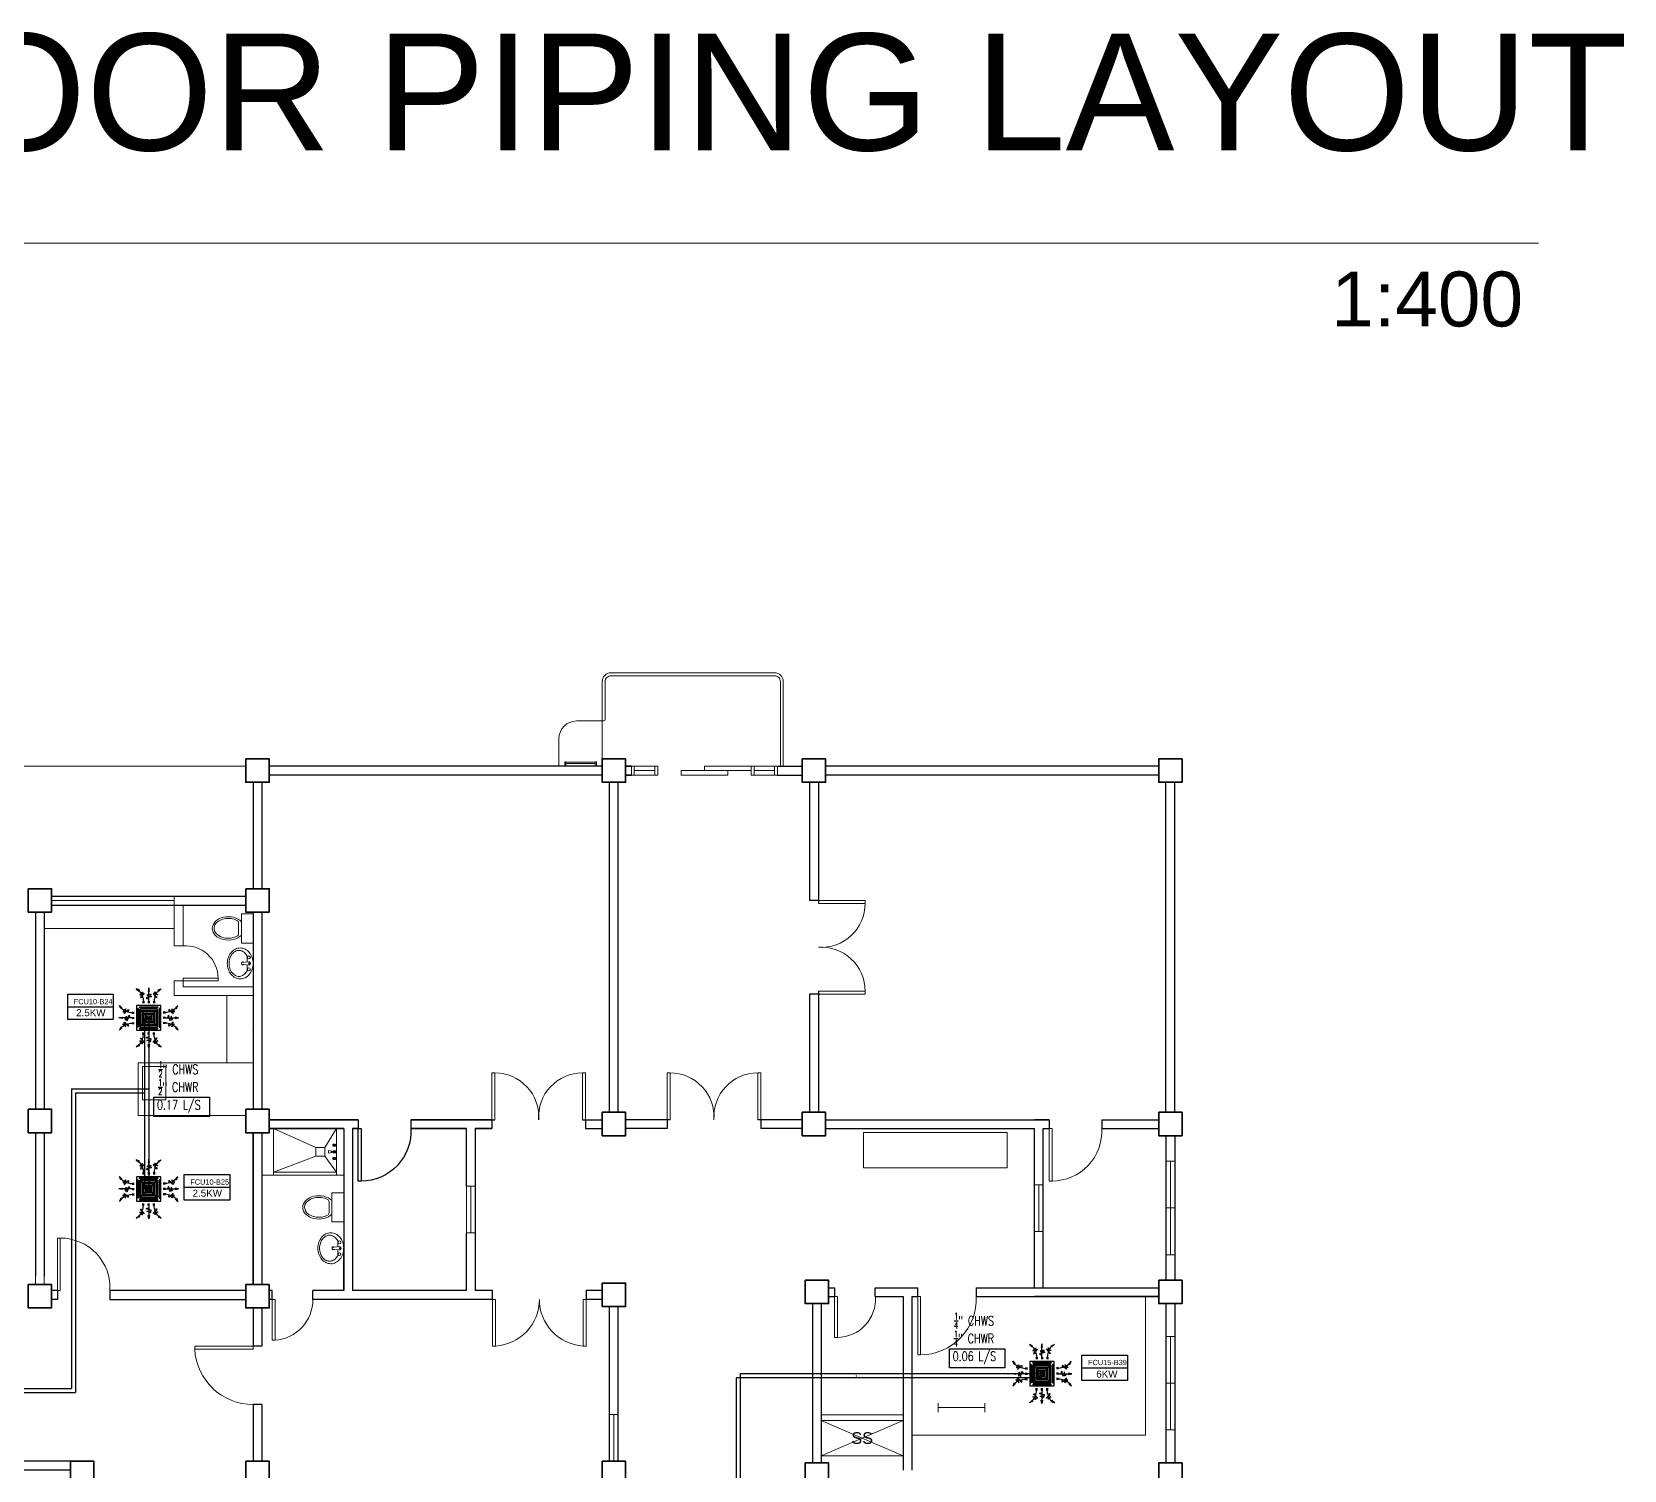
# Model space of a CAD drawing. Header units: millimetres. Extents: x 5 to 430, y 3 to 339.
# Drawn here: x 42.93 to 70.18, y 109.74 to 134.36 of the extents above; entities that cross this region are included whole.
import ezdxf

# ---------------------------------------------------------------- set-up
doc = ezdxf.new("R2010")
doc.units = ezdxf.units.MM
doc.header["$MEASUREMENT"] = 0
for name, color, linetype in [('AIR', 7, 'Continuous'), ('fcu line', 7, 'Continuous'), ('fcu return', 7, 'Continuous'), ('Legends', 7, 'Continuous'), ('pipe label', 7, 'Continuous')]:
    doc.layers.add(name, color=color, linetype=linetype)
doc.styles.add('Arch-Dim', font='simplex.shx', dxfattribs={"width": 0.75})
doc.styles.get("Standard").update_dxf_attribs({"font": 'arial.ttf'})
doc.styles.add('SWISSLT175', font='swissl.ttf', dxfattribs={"height": 0.175})

# ---------------------------------------------------------------- blocks, each defined once
blk = doc.blocks.new('dr 900')
at = {"color": 8, "ltscale": 0.03}
blk.add_lwpolyline([(0, 0), (0.05, 0), (0.05, 0.9), (0, 0.9)], close=True, dxfattribs=at)
blk.add_arc((0.05, 0.049), 0.851, 356.7268, 90, dxfattribs=at)
blk = doc.blocks.new('FCU-13000P (CASSETTE SPLIT)')
at = {"layer": 'AIR', "ltscale": 3}
for p, q in [((-0.193, 0.558), (-0.193, 0.487)), ((-0.162, 0.558), (-0.162, 0.487)), ((-0.016, 0.558), (-0.016, 0.487)), ((0, 0.523), (0, 1)), ((0.016, 0.558), (0.016, 0.487)), ((0.162, 0.558), (0.162, 0.487)), ((0.193, 0.558), (0.193, 0.487)), ((-0.523, 0), (-1, 0)), ((-0.558, 0.193), (-0.487, 0.193)), ((-0.558, 0.162), (-0.487, 0.162)), ((-0.558, 0.016), (-0.487, 0.016)), ((0.558, 0.193), (0.487, 0.193)), ((0.558, 0.162), (0.487, 0.162)), ((0.558, 0.016), (0.487, 0.016)), ((0.523, 0), (1, 0)), ((-0.558, -0.016), (-0.487, -0.016)), ((-0.558, -0.162), (-0.487, -0.162)), ((-0.558, -0.193), (-0.487, -0.193)), ((-0.193, -0.558), (-0.193, -0.487)), ((-0.162, -0.558), (-0.162, -0.487)), ((-0.016, -0.558), (-0.016, -0.487)), ((0, -0.523), (0, -1)), ((0.016, -0.558), (0.016, -0.487)), ((0.162, -0.558), (0.162, -0.487)), ((0.193, -0.558), (0.193, -0.487)), ((0.558, -0.016), (0.487, -0.016)), ((0.558, -0.162), (0.487, -0.162)), ((0.558, -0.193), (0.487, -0.193))]:
    blk.add_line(p, q, dxfattribs=at)
at = {"layer": 'AIR'}
for p, q in [((0.295, -0.295), (-0.295, 0.295)), ((0.295, 0.295), (-0.295, -0.295))]:
    blk.add_line(p, q, dxfattribs=at)
at = {"layer": 'AIR', "ltscale": 3}
for points in [[(-0.335, 0.895), (-0.311, 0.932), (-0.416, 0.973)], [(-0.022, 0.89), (0.022, 0.89), (0, 1)], [(0.335, 0.895), (0.311, 0.932), (0.416, 0.973)], [(-0.89, 0.022), (-0.89, -0.022), (-1, 0)], [(-0.895, 0.335), (-0.932, 0.311), (-0.973, 0.416)], [(0.89, 0.022), (0.89, -0.022), (1, 0)], [(0.895, 0.335), (0.932, 0.311), (0.973, 0.416)], [(-0.895, -0.335), (-0.932, -0.311), (-0.973, -0.416)], [(0.895, -0.335), (0.932, -0.311), (0.973, -0.416)], [(-0.335, -0.895), (-0.311, -0.932), (-0.416, -0.973)], [(-0.022, -0.89), (0.022, -0.89), (0, -1)], [(0.335, -0.895), (0.311, -0.932), (0.416, -0.973)]]:
    blk.add_lwpolyline(points, close=True, dxfattribs=at)
at = {"layer": 'AIR'}
for points in [[(-0.323, 0.914, -0.171809), (-0.178, 0.558), (-0.178, 0.522)], [(0.323, 0.914, 0.171809), (0.178, 0.558), (0.178, 0.522)], [(-0.914, 0.323, 0.171809), (-0.558, 0.178), (-0.522, 0.178)], [(0.914, 0.323, -0.171809), (0.558, 0.178), (0.522, 0.178)], [(-0.914, -0.323, -0.171809), (-0.558, -0.178), (-0.522, -0.178)], [(-0.323, -0.914, 0.171809), (-0.178, -0.558), (-0.178, -0.522)], [(0.323, -0.914, -0.171809), (0.178, -0.558), (0.178, -0.522)], [(0.914, -0.323, 0.171809), (0.558, -0.178), (0.522, -0.178)]]:
    blk.add_lwpolyline(points, format="xyb", dxfattribs=at)
for points in [[(-0.41, -0.41), (0.41, -0.41), (0.41, 0.41), (-0.41, 0.41)], [(-0.373, 0.31), (-0.348, 0.31), (-0.348, -0.31), (-0.373, -0.31)], [(-0.31, 0.372), (0.31, 0.372), (0.31, 0.348), (-0.31, 0.348)], [(-0.26, -0.26), (0.26, -0.26), (0.26, 0.26), (-0.26, 0.26)], [(-0.21, -0.21), (0.21, -0.21), (0.21, 0.21), (-0.21, 0.21)], [(-0.16, -0.16), (0.16, -0.16), (0.16, 0.16), (-0.16, 0.16)], [(-0.11, -0.11), (0.11, -0.11), (0.11, 0.11), (-0.11, 0.11)], [(-0.06, -0.06), (0.06, -0.06), (0.06, 0.06), (-0.06, 0.06)], [(0.372, 0.31), (0.348, 0.31), (0.348, -0.31), (0.372, -0.31)], [(-0.31, -0.373), (0.31, -0.373), (0.31, -0.348), (-0.31, -0.348)]]:
    blk.add_lwpolyline(points, close=True, dxfattribs=at)
blk.add_lwpolyline([(-0.26, -0.31), (0.26, -0.31, 0.414214), (0.31, -0.26), (0.31, 0.26, 0.414214), (0.26, 0.31), (-0.26, 0.31, 0.414214), (-0.31, 0.26), (-0.31, -0.26, 0.414214)], format="xyb", close=True, dxfattribs=at)
at = {"layer": 'AIR', "ltscale": 3}
for points in [[(-0.268, 0.84), (-0.231, 0.852), (-0.134, 0.882), (-0.422, 0.704), (0.005, 0.903), (-0.358, 0.645), (-0.239, 0.678), (-0.199, 0.69)], [(0.268, 0.84), (0.231, 0.852), (0.134, 0.882), (0.422, 0.704), (-0.005, 0.903), (0.358, 0.645), (0.239, 0.678), (0.199, 0.69)], [(-0.84, 0.268), (-0.852, 0.231), (-0.882, 0.134), (-0.704, 0.422), (-0.903, -0.005), (-0.645, 0.358), (-0.678, 0.239), (-0.69, 0.199)], [(0.84, 0.268), (0.852, 0.231), (0.882, 0.134), (0.704, 0.422), (0.903, -0.005), (0.645, 0.358), (0.678, 0.239), (0.69, 0.199)], [(-0.84, -0.268), (-0.852, -0.231), (-0.882, -0.134), (-0.704, -0.422), (-0.903, 0.005), (-0.645, -0.358), (-0.678, -0.239), (-0.69, -0.199)], [(0.84, -0.268), (0.852, -0.231), (0.882, -0.134), (0.704, -0.422), (0.903, 0.005), (0.645, -0.358), (0.678, -0.239), (0.69, -0.199)], [(-0.268, -0.84), (-0.231, -0.852), (-0.134, -0.882), (-0.422, -0.704), (0.005, -0.903), (-0.358, -0.645), (-0.239, -0.678), (-0.199, -0.69)], [(0.268, -0.84), (0.231, -0.852), (0.134, -0.882), (0.422, -0.704), (-0.005, -0.903), (0.358, -0.645), (0.239, -0.678), (0.199, -0.69)]]:
    blk.add_open_spline(points, degree=3, knots=[0.0032834, 0.0032834, 0.0032834, 0.0032834, 0.0712567, 0.1924075, 0.3347111, 0.5062145, 0.5813292, 0.5813292, 0.5813292, 0.5813292], dxfattribs=at)
for points in [[(0, 0.8), (0.077, 0.776), (-0.058, 0.755), (0.098, 0.718), (-0.087, 0.663), (0, 0.631)], [(-0.8, 0), (-0.776, -0.077), (-0.755, 0.058), (-0.718, -0.098), (-0.663, 0.087), (-0.631, 0)], [(0.8, 0), (0.776, -0.077), (0.755, 0.058), (0.718, -0.098), (0.663, 0.087), (0.631, 0)], [(0, -0.8), (0.077, -0.776), (-0.058, -0.755), (0.098, -0.718), (-0.087, -0.663), (0, -0.631)]]:
    blk.add_spline(points, degree=3, dxfattribs=at)
for points in [[(-0.416, 0.973), (-0.335, 0.895), (-0.311, 0.932)], [(0, 1), (-0.022, 0.89), (0.022, 0.89)], [(0.416, 0.973), (0.335, 0.895), (0.311, 0.932)], [(-1, 0), (-0.89, 0.022), (-0.89, -0.022)], [(-0.973, 0.416), (-0.895, 0.335), (-0.932, 0.311)], [(1, 0), (0.89, 0.022), (0.89, -0.022)], [(0.973, 0.416), (0.895, 0.335), (0.932, 0.311)], [(-0.973, -0.416), (-0.895, -0.335), (-0.932, -0.311)], [(0.973, -0.416), (0.895, -0.335), (0.932, -0.311)], [(-0.416, -0.973), (-0.335, -0.895), (-0.311, -0.932)], [(0, -1), (-0.022, -0.89), (0.022, -0.89)], [(0.416, -0.973), (0.335, -0.895), (0.311, -0.932)]]:
    blk.add_solid(points, dxfattribs=at)

msp = doc.modelspace()

# ---------------------------------------------------------------- linework, layer by layer
at = {"color": 0, "linetype": 'ByBlock', "lineweight": 9}
msp.add_line((68.719, 130.747), (24.502, 130.747), dxfattribs=at)
at = {"color": 8, "lineweight": 9}
for p, q in [((52.251, 122.567), (52.721, 122.567)), ((52.691, 122.395), (52.691, 121.919)), ((51.951, 121.792), (51.951, 122.267)), ((52.071, 121.87), (52.051, 121.87)), ((52.051, 121.87), (52.051, 121.79)), ((52.071, 121.79), (52.071, 121.87)), ((52.321, 121.86), (52.071, 121.86)), ((52.321, 121.84), (52.071, 121.84)), ((52.321, 121.86), (52.571, 121.86)), ((52.321, 121.84), (52.571, 121.84)), ((52.571, 121.79), (52.571, 121.87)), ((52.571, 121.87), (52.591, 121.87)), ((52.591, 121.87), (52.591, 121.79)), ((46.591, 121.792), (31.266, 121.792)), ((43.266, 119.567), (43.266, 119.567)), ((45.366, 119.492), (43.266, 119.495)), ((45.366, 119.417), (45.366, 119.567)), ((45.366, 119.417), (45.516, 119.417)), ((46.466, 118.927), (46.466, 119.108)), ((46.516, 119.267), (46.716, 119.267)), ((46.516, 118.767), (46.516, 119.267)), ((46.716, 119.295), (46.716, 118.017)), ((46.716, 119.267), (46.716, 118.767)), ((46.716, 118.767), (46.516, 118.767)), ((46.518, 118.432), (46.64, 118.445)), ((46.518, 118.403), (46.64, 118.39)), ((47.066, 115.592), (47.066, 114.792)), ((48.141, 115.592), (48.141, 114.792)), ((48.082, 115.319), (48.082, 115.293)), ((48.082, 115.319), (48.084, 115.319)), ((48.082, 115.293), (48.084, 115.293)), ((48.084, 115.319), (48.086, 115.323)), ((48.084, 115.319), (48.084, 115.293)), ((48.084, 115.293), (48.086, 115.289)), ((48.086, 115.323), (48.086, 115.289)), ((48.086, 115.323), (48.108, 115.323)), ((48.086, 115.289), (48.108, 115.289)), ((48.095, 115.319), (48.107, 115.319)), ((48.095, 115.312), (48.107, 115.312)), ((48.095, 115.3), (48.107, 115.3)), ((48.095, 115.293), (48.107, 115.293)), ((48.108, 115.323), (48.112, 115.321)), ((48.108, 115.319), (48.108, 115.312)), ((48.108, 115.293), (48.108, 115.3)), ((48.108, 115.289), (48.112, 115.292)), ((48.114, 115.32), (48.12, 115.32)), ((48.114, 115.292), (48.12, 115.292)), ((48.12, 115.32), (48.122, 115.319)), ((48.12, 115.32), (48.12, 115.292)), ((48.12, 115.292), (48.122, 115.293)), ((48.122, 115.319), (48.122, 115.293)), ((48.134, 115.317), (48.122, 115.317)), ((48.134, 115.295), (48.122, 115.295)), ((48.14, 115.323), (48.134, 115.32)), ((48.134, 115.32), (48.134, 115.292)), ((48.14, 115.289), (48.134, 115.292)), ((48.14, 115.323), (48.14, 115.289)), ((48.14, 115.323), (48.141, 115.323)), ((48.14, 115.289), (48.141, 115.289)), ((48.141, 115.323), (48.141, 115.289)), ((62.341, 114.83), (62.341, 115.469)), ((62.491, 114.83), (62.491, 115.469)), ((48.009, 115.173), (48.009, 115.212)), ((48.056, 115.205), (48.014, 115.213)), ((48.056, 115.18), (48.014, 115.172)), ((48.063, 115.205), (48.056, 115.205)), ((48.056, 115.205), (48.056, 115.18)), ((48.056, 115.205), (48.056, 115.18)), ((48.056, 115.18), (48.063, 115.18)), ((48.063, 115.18), (48.063, 115.205)), ((48.063, 115.2), (48.126, 115.2)), ((48.126, 115.185), (48.063, 115.185)), ((48.082, 115.205), (48.082, 115.2)), ((48.082, 115.205), (48.084, 115.205)), ((48.082, 115.185), (48.082, 115.179)), ((48.082, 115.179), (48.084, 115.179)), ((48.082, 115.092), (48.084, 115.092)), ((48.082, 115.092), (48.082, 115.066)), ((48.082, 115.066), (48.084, 115.066)), ((48.084, 115.205), (48.086, 115.209)), ((48.084, 115.205), (48.084, 115.2)), ((48.084, 115.185), (48.084, 115.179)), ((48.084, 115.179), (48.086, 115.176)), ((48.084, 115.092), (48.086, 115.095)), ((48.084, 115.092), (48.084, 115.066)), ((48.084, 115.066), (48.086, 115.062)), ((48.086, 115.209), (48.086, 115.2)), ((48.086, 115.209), (48.108, 115.209)), ((48.086, 115.185), (48.086, 115.176)), ((48.086, 115.176), (48.108, 115.176)), ((48.086, 115.095), (48.108, 115.095)), ((48.086, 115.095), (48.086, 115.062)), ((48.086, 115.062), (48.108, 115.062)), ((48.095, 115.205), (48.107, 115.205)), ((48.095, 115.179), (48.107, 115.179)), ((48.095, 115.092), (48.107, 115.092)), ((48.095, 115.085), (48.107, 115.085)), ((48.095, 115.073), (48.107, 115.073)), ((48.095, 115.066), (48.107, 115.066)), ((48.108, 115.209), (48.112, 115.207)), ((48.108, 115.206), (48.108, 115.2)), ((48.108, 115.179), (48.108, 115.185)), ((48.108, 115.176), (48.112, 115.178)), ((48.108, 115.095), (48.112, 115.093)), ((48.108, 115.092), (48.108, 115.085)), ((48.108, 115.066), (48.108, 115.073)), ((48.108, 115.062), (48.112, 115.064)), ((48.114, 115.206), (48.12, 115.206)), ((48.114, 115.178), (48.12, 115.178)), ((48.114, 115.093), (48.12, 115.093)), ((48.114, 115.065), (48.12, 115.065)), ((48.12, 115.206), (48.12, 115.2)), ((48.12, 115.206), (48.122, 115.206)), ((48.12, 115.185), (48.12, 115.178)), ((48.12, 115.178), (48.122, 115.179)), ((48.12, 115.093), (48.12, 115.065)), ((48.12, 115.093), (48.122, 115.092)), ((48.12, 115.065), (48.122, 115.066)), ((48.122, 115.206), (48.122, 115.2)), ((48.126, 115.204), (48.122, 115.204)), ((48.122, 115.185), (48.122, 115.179)), ((48.126, 115.181), (48.122, 115.181)), ((48.122, 115.092), (48.122, 115.066)), ((48.134, 115.09), (48.122, 115.09)), ((48.134, 115.067), (48.122, 115.067)), ((48.126, 115.175), (48.126, 115.21)), ((48.126, 115.21), (48.135, 115.21)), ((48.126, 115.2), (48.126, 115.185)), ((48.135, 115.175), (48.126, 115.175)), ((48.14, 115.096), (48.134, 115.092)), ((48.134, 115.092), (48.134, 115.065)), ((48.14, 115.062), (48.134, 115.065)), ((48.135, 115.21), (48.141, 115.221)), ((48.135, 115.175), (48.135, 115.21)), ((48.135, 115.21), (48.135, 115.175)), ((48.141, 115.163), (48.135, 115.175)), ((48.14, 115.096), (48.141, 115.096)), ((48.14, 115.096), (48.14, 115.062)), ((48.14, 115.062), (48.141, 115.062)), ((48.141, 115.221), (48.141, 115.163)), ((48.141, 115.096), (48.141, 115.062)), ((62.341, 114.232), (62.341, 115.032)), ((62.341, 115.032), (62.491, 115.032)), ((62.416, 115.032), (62.416, 113.432)), ((62.491, 115.032), (62.491, 113.432)), ((47.066, 114.792), (46.866, 114.792)), ((62.341, 113.63), (62.341, 114.83)), ((62.491, 113.693), (62.491, 114.893)), ((62.491, 113.63), (62.491, 114.83)), ((48.266, 114.492), (48.066, 114.492)), ((48.066, 114.492), (48.066, 113.992)), ((48.266, 113.992), (48.266, 114.492)), ((50.366, 113.792), (50.366, 114.605)), ((50.516, 114.605), (50.366, 114.605)), ((50.441, 114.605), (50.441, 113.805)), ((50.516, 114.205), (50.516, 114.705)), ((60.091, 113.817), (60.091, 114.693)), ((60.241, 114.63), (60.091, 114.63)), ((60.166, 114.63), (60.166, 113.83)), ((60.241, 114.23), (60.241, 114.73)), ((48.016, 114.333), (48.016, 114.152)), ((50.516, 114.205), (50.516, 113.705)), ((60.241, 114.23), (60.241, 113.73)), ((62.341, 114.232), (62.491, 114.232)), ((48.066, 113.992), (48.266, 113.992)), ((50.516, 113.805), (50.366, 113.805)), ((60.241, 113.83), (60.091, 113.83)), ((48.068, 113.557), (48.19, 113.57)), ((48.068, 113.528), (48.19, 113.515)), ((62.491, 113.432), (62.341, 113.432)), ((42.991, 112.92), (42.991, 113.067)), ((43.141, 112.92), (43.141, 113.067)), ((61.991, 110.342), (61.991, 112.717)), ((62.341, 111.955), (62.341, 112.594)), ((62.491, 111.955), (62.491, 112.594)), ((62.341, 111.232), (62.341, 112.032)), ((62.341, 112.032), (62.491, 112.032)), ((62.416, 112.032), (62.416, 110.432)), ((62.491, 112.032), (62.491, 110.432)), ((62.341, 111.955), (62.341, 110.755)), ((62.491, 111.955), (62.491, 110.755)), ((62.491, 110.693), (62.491, 111.893)), ((62.341, 111.232), (62.491, 111.232)), ((52.966, 110.696), (52.816, 110.696)), ((52.891, 110.696), (52.891, 109.896)), ((56.441, 110.692), (57.841, 110.692)), ((58.443, 110.739), (58.443, 110.889)), ((59.243, 110.814), (58.443, 110.814)), ((59.243, 110.739), (59.243, 110.889)), ((56.441, 110.592), (57.841, 109.992)), ((57.841, 110.592), (56.441, 109.992)), ((62.491, 110.432), (62.341, 110.432)), ((61.991, 110.342), (57.991, 110.342)), ((52.966, 109.896), (52.816, 109.896)), ((56.441, 109.992), (57.841, 109.992))]:
    msp.add_line(p, q, dxfattribs=at)
at = {"color": 8, "lineweight": 25}
for p, q in [((52.691, 121.792), (46.991, 121.792)), ((52.691, 121.642), (46.991, 121.642)), ((53.091, 121.792), (53.191, 121.792)), ((53.091, 121.792), (53.191, 121.792)), ((53.191, 121.792), (53.091, 121.792)), ((53.091, 121.642), (53.191, 121.642)), ((53.191, 121.642), (53.091, 121.642)), ((55.691, 121.792), (56.116, 121.792)), ((55.691, 121.642), (56.116, 121.642)), ((62.216, 121.792), (56.516, 121.792)), ((62.216, 121.642), (56.516, 121.642)), ((46.716, 121.519), (46.716, 119.695)), ((46.866, 121.519), (46.866, 119.695)), ((52.816, 115.869), (52.816, 121.519)), ((52.966, 115.869), (52.966, 121.519)), ((56.241, 121.519), (56.241, 119.494)), ((56.391, 121.519), (56.391, 119.444)), ((62.341, 115.869), (62.341, 121.519)), ((62.491, 115.869), (62.491, 121.519)), ((43.266, 119.567), (46.591, 119.567)), ((43.266, 119.417), (46.591, 119.417)), ((56.391, 119.494), (56.241, 119.494)), ((42.991, 119.295), (42.991, 115.92)), ((43.141, 119.295), (43.141, 115.92)), ((46.716, 119.295), (46.716, 115.92)), ((46.866, 119.295), (46.866, 115.92)), ((46.866, 119.295), (46.866, 115.92)), ((46.716, 117.867), (46.716, 115.92)), ((56.241, 117.894), (56.241, 115.869)), ((56.391, 117.894), (56.241, 117.894)), ((56.391, 117.944), (56.391, 115.869)), ((46.991, 115.742), (48.516, 115.742)), ((48.516, 115.742), (46.991, 115.742)), ((46.991, 115.592), (48.266, 115.592)), ((48.266, 115.592), (46.991, 115.592)), ((48.266, 115.592), (48.266, 112.817)), ((48.416, 115.592), (48.516, 115.592)), ((48.416, 115.592), (48.416, 112.817)), ((48.516, 115.592), (48.416, 115.592)), ((48.516, 115.742), (48.516, 115.592)), ((49.416, 115.742), (50.854, 115.742)), ((50.816, 115.742), (49.416, 115.742)), ((49.416, 115.742), (49.416, 115.592)), ((49.416, 115.592), (50.366, 115.592)), ((50.366, 115.592), (49.416, 115.592)), ((50.366, 114.605), (50.366, 115.592)), ((50.516, 115.592), (50.804, 115.592)), ((50.804, 115.592), (50.516, 115.592)), ((50.516, 115.592), (50.516, 112.817)), ((50.804, 115.742), (50.804, 115.592)), ((52.354, 115.742), (52.691, 115.742)), ((52.404, 115.742), (52.404, 115.592)), ((52.404, 115.592), (52.691, 115.592)), ((53.854, 115.742), (53.091, 115.742)), ((53.804, 115.592), (53.091, 115.592)), ((53.804, 115.742), (53.804, 115.592)), ((56.116, 115.742), (55.354, 115.742)), ((55.404, 115.742), (55.404, 115.592)), ((56.116, 115.592), (55.404, 115.592)), ((56.516, 115.742), (60.341, 115.742)), ((56.516, 115.592), (60.091, 115.592)), ((56.691, 115.742), (60.341, 115.742)), ((56.691, 115.592), (60.091, 115.592)), ((60.341, 115.742), (60.091, 115.742)), ((60.091, 112.867), (60.091, 115.592)), ((60.091, 114.618), (60.091, 115.592)), ((60.241, 115.592), (60.341, 115.592)), ((60.241, 115.592), (60.341, 115.592)), ((60.241, 112.867), (60.241, 115.592)), ((60.241, 114.618), (60.241, 115.592)), ((60.341, 115.742), (60.341, 115.592)), ((61.241, 115.742), (62.216, 115.742)), ((61.241, 115.742), (62.216, 115.742)), ((61.241, 115.742), (61.241, 115.592)), ((61.241, 115.592), (62.216, 115.592)), ((61.241, 115.592), (62.216, 115.592)), ((42.991, 115.52), (42.991, 113.067)), ((43.141, 115.52), (43.141, 113.067)), ((46.716, 115.52), (46.716, 112.92)), ((46.716, 112.92), (46.716, 115.52)), ((46.866, 115.52), (46.866, 112.92)), ((46.866, 115.52), (46.866, 112.92)), ((62.341, 115.469), (62.341, 112.994)), ((62.491, 115.469), (62.491, 112.994)), ((50.366, 112.817), (50.366, 113.792)), ((48.266, 112.817), (48.266, 113.542)), ((62.341, 113.63), (62.341, 112.994)), ((62.491, 113.63), (62.491, 112.994)), ((56.566, 112.867), (56.666, 112.867)), ((56.566, 112.867), (56.666, 112.867)), ((57.366, 112.867), (58.091, 112.867)), ((57.366, 112.717), (57.366, 112.867)), ((57.441, 112.867), (58.091, 112.867)), ((58.091, 112.717), (58.091, 112.867)), ((58.091, 112.717), (58.091, 112.867)), ((59.091, 112.867), (60.091, 112.867)), ((59.091, 112.867), (60.091, 112.867)), ((59.091, 112.867), (59.091, 112.717)), ((60.091, 112.867), (62.216, 112.867)), ((60.241, 112.867), (62.216, 112.867)), ((43.366, 112.817), (43.266, 112.817)), ((43.266, 112.817), (43.266, 112.817)), ((43.366, 112.667), (43.266, 112.667)), ((43.266, 112.667), (43.266, 112.667)), ((43.366, 112.817), (43.366, 112.667)), ((46.591, 112.817), (44.266, 112.817)), ((44.266, 112.817), (44.266, 112.667)), ((44.266, 112.667), (46.591, 112.667)), ((47.041, 112.817), (46.991, 112.817)), ((47.041, 112.667), (46.991, 112.667)), ((47.041, 112.667), (47.041, 112.817)), ((48.266, 112.817), (47.741, 112.817)), ((50.816, 112.667), (47.741, 112.667)), ((48.266, 112.817), (48.166, 112.817)), ((50.366, 112.817), (48.416, 112.817)), ((50.816, 112.817), (50.516, 112.817)), ((50.816, 112.667), (50.816, 112.817)), ((52.691, 112.817), (52.416, 112.817)), ((52.416, 112.817), (52.416, 112.667)), ((52.691, 112.667), (52.416, 112.667)), ((56.566, 112.717), (56.666, 112.717)), ((56.566, 112.717), (56.666, 112.717)), ((57.366, 112.717), (57.841, 112.717)), ((57.441, 112.717), (57.841, 112.717)), ((57.991, 112.717), (58.091, 112.717)), ((57.991, 112.717), (58.091, 112.717)), ((59.091, 112.717), (62.216, 112.717)), ((59.091, 112.717), (62.216, 112.717)), ((62.216, 112.717), (60.091, 112.717)), ((62.341, 112.594), (62.341, 109.869)), ((62.491, 112.594), (62.491, 109.869)), ((46.716, 112.52), (46.716, 111.867)), ((46.866, 112.52), (46.866, 111.867)), ((52.816, 109.896), (52.816, 112.545)), ((52.966, 109.896), (52.966, 112.545)), ((46.866, 111.867), (46.716, 111.867)), ((46.716, 110.867), (46.716, 109.896)), ((46.866, 110.867), (46.716, 110.867)), ((46.866, 110.867), (46.866, 109.896)), ((62.341, 110.755), (62.341, 109.869)), ((62.491, 110.755), (62.491, 109.869)), ((43.591, 109.896), (41.96, 109.896)), ((43.591, 109.746), (41.91, 109.746))]:
    msp.add_line(p, q, dxfattribs=at)
at = {"color": 8, "lineweight": 13}
for p, q in [((53.191, 121.792), (53.191, 121.642)), ((53.591, 121.792), (53.241, 121.792)), ((53.241, 121.717), (53.591, 121.717)), ((53.591, 121.642), (53.241, 121.642)), ((55.291, 121.792), (55.641, 121.792)), ((55.641, 121.717), (55.291, 121.717)), ((55.291, 121.642), (55.641, 121.642)), ((47.041, 112.667), (47.041, 111.967)), ((47.041, 112.667), (47.091, 112.667)), ((47.091, 111.967), (47.091, 112.667)), ((50.816, 112.667), (50.816, 111.867)), ((50.866, 112.667), (50.816, 112.667)), ((50.866, 111.867), (50.866, 112.667)), ((52.366, 111.867), (52.366, 112.667)), ((52.366, 112.667), (52.416, 112.667)), ((52.416, 112.667), (52.416, 111.867)), ((46.716, 111.867), (45.716, 111.867)), ((45.716, 111.867), (45.716, 111.817)), ((45.716, 111.817), (46.716, 111.817)), ((46.716, 111.817), (46.716, 111.867)), ((47.041, 111.967), (47.091, 111.967)), ((50.816, 111.867), (50.866, 111.867)), ((52.416, 111.867), (52.366, 111.867))]:
    msp.add_line(p, q, dxfattribs=at)
at = {"color": 8, "lineweight": 9, "ltscale": 0.4}
for p, q in [((45.366, 118.717), (45.366, 119.417)), ((45.516, 118.717), (45.516, 119.417)), ((45.366, 119.017), (43.141, 119.017)), ((45.516, 118.717), (45.366, 118.717)), ((45.516, 118.117), (45.366, 118.117)), ((45.366, 118.117), (45.366, 117.867)), ((45.516, 118.117), (45.516, 118.017)), ((46.716, 118.017), (45.516, 118.017)), ((46.716, 118.017), (45.516, 118.017)), ((46.716, 117.867), (45.366, 117.867))]:
    msp.add_line(p, q, dxfattribs=at)
at = {"color": 8, "lineweight": 13, "ltscale": 0.4}
msp.add_line((45.516, 118.167), (45.516, 118.117), dxfattribs=at)
at = {"color": 8, "lineweight": 9, "ltscale": 0.3}
for p, q in [((47.791, 115.267), (47.066, 115.592)), ((47.941, 115.267), (48.141, 115.592)), ((47.791, 115.117), (47.066, 114.842)), ((47.941, 115.117), (48.141, 114.842)), ((56.441, 110.592), (57.841, 110.592))]:
    msp.add_line(p, q, dxfattribs=at)
at = {"color": 8, "lineweight": 25, "ltscale": 0.3}
for p, q in [((56.666, 112.867), (56.666, 112.717)), ((47.741, 112.667), (47.741, 112.817)), ((56.291, 112.594), (56.291, 109.869)), ((56.441, 112.594), (56.441, 109.869)), ((57.841, 112.717), (57.841, 109.742)), ((57.991, 112.717), (57.991, 109.742))]:
    msp.add_line(p, q, dxfattribs=at)
at = {"color": 8, "lineweight": 9, "transparency": 33554687}
for points in [[(55.791, 121.792), (55.791, 123.242, 0.414214), (55.641, 123.392), (52.841, 123.392, 0.414214), (52.691, 123.242), (52.691, 121.917), (52.691, 122.567)], [(55.741, 121.792), (55.741, 123.242, 0.414214), (55.641, 123.342), (52.841, 123.342, 0.414214), (52.741, 123.242), (52.741, 122.587)]]:
    msp.add_lwpolyline(points, format="xyb", dxfattribs=at)
at = {"color": 8, "lineweight": 35}
for points in [[(46.591, 121.919), (46.991, 121.919), (46.991, 121.519), (46.591, 121.519)], [(52.691, 121.919), (53.091, 121.919), (53.091, 121.519), (52.691, 121.519)], [(56.116, 121.919), (56.516, 121.919), (56.516, 121.519), (56.116, 121.519)], [(62.216, 121.919), (62.616, 121.919), (62.616, 121.519), (62.216, 121.519)], [(42.866, 119.695), (43.266, 119.695), (43.266, 119.295), (42.866, 119.295)], [(46.591, 119.695), (46.991, 119.695), (46.991, 119.295), (46.591, 119.295)], [(42.866, 115.92), (43.266, 115.92), (43.266, 115.52), (42.866, 115.52)], [(46.591, 115.92), (46.991, 115.92), (46.991, 115.52), (46.591, 115.52)], [(52.691, 115.869), (53.091, 115.869), (53.091, 115.469), (52.691, 115.469)], [(56.116, 115.869), (56.516, 115.869), (56.516, 115.469), (56.116, 115.469)], [(62.216, 115.869), (62.616, 115.869), (62.616, 115.469), (62.216, 115.469)], [(42.866, 112.92), (43.266, 112.92), (43.266, 112.52), (42.866, 112.52)], [(46.591, 112.92), (46.991, 112.92), (46.991, 112.52), (46.591, 112.52)], [(52.691, 112.945), (53.091, 112.945), (53.091, 112.545), (52.691, 112.545)], [(56.166, 112.994), (56.566, 112.994), (56.566, 112.594), (56.166, 112.594)], [(62.216, 112.994), (62.616, 112.994), (62.616, 112.594), (62.216, 112.594)], [(43.591, 109.896), (43.991, 109.896), (43.991, 109.496), (43.591, 109.496)], [(46.591, 109.896), (46.991, 109.896), (46.991, 109.496), (46.591, 109.496)], [(52.691, 109.896), (53.091, 109.896), (53.091, 109.496), (52.691, 109.496)], [(56.166, 109.869), (56.566, 109.869), (56.566, 109.469), (56.166, 109.469)], [(62.216, 109.869), (62.616, 109.869), (62.616, 109.469), (62.216, 109.469)]]:
    msp.add_lwpolyline(points, close=True, dxfattribs=at)
at = {"color": 8, "lineweight": 13}
for points in [[(53.241, 121.792), (53.241, 121.642), (53.191, 121.642), (53.191, 121.792)], [(53.641, 121.792), (53.641, 121.642), (53.591, 121.642), (53.591, 121.792)], [(54.841, 121.717), (54.041, 121.717), (54.041, 121.642), (54.841, 121.642)], [(55.241, 121.792), (54.441, 121.792), (54.441, 121.717), (55.241, 121.717)], [(55.241, 121.792), (55.241, 121.642), (55.291, 121.642), (55.291, 121.792)], [(55.641, 121.792), (55.641, 121.642), (55.691, 121.642), (55.691, 121.792)], [(58.091, 112.717), (58.141, 112.717), (58.141, 111.717), (58.091, 111.717)]]:
    msp.add_lwpolyline(points, close=True, dxfattribs=at)
at = {"color": 8, "lineweight": 9}
for points in [[(43.266, 119.567), (45.366, 119.567), (45.366, 119.417), (43.266, 119.417)], [(57.162, 114.921), (59.62, 114.921), (59.62, 115.521), (57.162, 115.521)], [(62.341, 115.032), (62.491, 115.032), (62.491, 113.432), (62.341, 113.432)], [(50.366, 114.605), (50.516, 114.605), (50.516, 113.805), (50.366, 113.805)], [(50.366, 114.605), (50.516, 114.605), (50.516, 113.805), (50.366, 113.805)], [(60.091, 114.63), (60.241, 114.63), (60.241, 113.83), (60.091, 113.83)], [(62.341, 112.032), (62.491, 112.032), (62.491, 110.432), (62.341, 110.432)], [(52.816, 110.696), (52.966, 110.696), (52.966, 109.896), (52.816, 109.896)]]:
    msp.add_lwpolyline(points, close=True, dxfattribs=at)
at = {"color": 8, "lineweight": 13, "ltscale": 0.03}
for points in [[(56.391, 119.494), (56.391, 119.444), (57.191, 119.444), (57.191, 119.494)], [(45.516, 118.117), (45.516, 118.167), (46.116, 118.167), (46.116, 118.117)], [(56.391, 117.894), (56.391, 117.944), (57.191, 117.944), (57.191, 117.894)], [(50.804, 115.742), (50.854, 115.742), (50.854, 116.542), (50.804, 116.542)], [(52.404, 115.742), (52.354, 115.742), (52.354, 116.542), (52.404, 116.542)], [(53.804, 115.742), (53.854, 115.742), (53.854, 116.542), (53.804, 116.542)], [(55.404, 115.742), (55.354, 115.742), (55.354, 116.542), (55.404, 116.542)], [(60.341, 115.592), (60.391, 115.592), (60.391, 114.692), (60.341, 114.692)], [(43.366, 112.817), (43.416, 112.817), (43.416, 113.717), (43.366, 113.717)], [(56.666, 112.717), (56.716, 112.717), (56.716, 112.017), (56.666, 112.017)]]:
    msp.add_lwpolyline(points, close=True, dxfattribs=at)
at = {"color": 8, "lineweight": 9}
for points in [[(46.495, 118.152, -0.11576), (46.413, 118.172, -0.104047), (46.339, 118.23, -0.090875), (46.292, 118.314, -0.083344), (46.274, 118.417, -0.083344), (46.292, 118.521, -0.090875), (46.339, 118.605, -0.104047), (46.413, 118.663, -0.11576), (46.495, 118.682, -0.11576), (46.578, 118.663, -0.104047), (46.651, 118.605, -0.090875), (46.699, 118.521, -0.083344), (46.716, 118.417, -0.083344), (46.699, 118.314, -0.090875), (46.651, 118.23, -0.104047), (46.578, 118.172, -0.11576)], [(48.045, 113.807, 0.11576), (47.963, 113.788, 0.104047), (47.889, 113.73, 0.090875), (47.842, 113.646, 0.083344), (47.824, 113.542, 0.083344), (47.842, 113.439, 0.090875), (47.889, 113.355, 0.104047), (47.963, 113.297, 0.11576), (48.045, 113.277, 0.11576), (48.128, 113.297, 0.104047), (48.201, 113.355, 0.090875), (48.249, 113.439, 0.083344), (48.266, 113.542, 0.083344), (48.249, 113.646, 0.090875), (48.201, 113.73, 0.104047), (48.128, 113.788, 0.11576)]]:
    msp.add_lwpolyline(points, format="xyb", close=True, dxfattribs=at)
for points in [[(46.474, 118.195, -0.124838), (46.412, 118.211, -0.105788), (46.354, 118.26, -0.086697), (46.318, 118.33, -0.076776), (46.304, 118.417, -0.076776), (46.318, 118.505, -0.086697), (46.354, 118.575, -0.105788), (46.412, 118.624, -0.124838), (46.474, 118.64, -0.124838), (46.537, 118.624, -0.105788), (46.594, 118.575, -0.040067), (46.614, 118.544), (46.614, 118.442, -0.040067)], [(46.614, 118.393), (46.614, 118.291, -0.040067), (46.594, 118.26, -0.105788), (46.537, 118.211, -0.124838), (46.474, 118.195, -0.124838)], [(48.024, 113.765, 0.124838), (47.962, 113.749, 0.105788), (47.904, 113.7, 0.086697), (47.868, 113.63, 0.076776), (47.854, 113.542, 0.076776), (47.868, 113.455, 0.086697), (47.904, 113.385, 0.105788), (47.962, 113.336, 0.124838), (48.024, 113.32, 0.124838), (48.087, 113.336, 0.105788), (48.144, 113.385, 0.040067), (48.164, 113.416), (48.164, 113.518, 0.040067)], [(48.164, 113.567), (48.164, 113.669, 0.040067), (48.144, 113.7, 0.105788), (48.087, 113.749, 0.124838), (48.024, 113.765, 0.124838)]]:
    msp.add_lwpolyline(points, format="xyb", dxfattribs=at)
at = {"color": 8, "lineweight": 9, "ltscale": 0.3}
for points in [[(46.716, 116.717), (46.716, 117.867), (46.266, 117.867), (46.266, 116.717)], [(45.221, 116.082), (44.821, 116.082), (44.821, 116.652), (45.221, 116.652)]]:
    msp.add_lwpolyline(points, close=True, dxfattribs=at)
for points in [[(46.716, 115.92), (46.716, 116.717), (44.746, 116.717), (44.746, 115.817), (46.591, 115.817)], [(48.141, 114.842), (47.066, 114.842), (47.066, 114.792), (48.266, 114.792), (48.266, 114.792)]]:
    msp.add_lwpolyline(points, dxfattribs=at)
at = {"color": 8, "lineweight": 9, "ltscale": 0.03}
msp.add_lwpolyline([(47.941, 115.117), (47.941, 115.267), (47.791, 115.267), (47.791, 115.117)], close=True, dxfattribs=at)
at = {"color": 8, "lineweight": 9}
for centre, radius in [((46.643, 118.519), 0.0255), ((46.643, 118.316), 0.0255), ((46.65, 118.417), 0.0095), ((48.193, 113.644), 0.0255), ((48.193, 113.441), 0.0255), ((48.2, 113.542), 0.0095)]:
    msp.add_circle(centre, radius, dxfattribs=at)
for centre, radius, start, end in [((52.251, 122.267), 0.3, 90, 180), ((52.721, 122.587), 0.02, 270, 0), ((46.416, 119.108), 0.05, 0, 61.9916), ((46.416, 118.927), 0.05, 298.1501, 0), ((46.541, 118.417), 0.025, 161.3793, 198.6207), ((46.612, 118.417), 0.0948, 171.2026, 188.7974), ((46.541, 118.417), 0.025, 48.7978, 143.6932), ((46.541, 118.417), 0.025, 216.3068, 311.2022), ((46.643, 118.417), 0.028, 263.7545, 96.2455), ((47.966, 114.333), 0.05, 0, 61.8499), ((47.966, 114.152), 0.05, 298.0084, 360), ((48.091, 113.542), 0.025, 161.3793, 198.6207), ((48.162, 113.542), 0.0948, 171.2026, 188.7974), ((48.091, 113.542), 0.025, 48.7978, 143.6932), ((48.091, 113.542), 0.025, 216.3068, 311.2022), ((48.193, 113.542), 0.028, 263.7545, 96.2455)]:
    msp.add_arc(centre, radius, start, end, dxfattribs=at)
at = {"color": 8, "lineweight": 13, "ltscale": 0.03}
for centre, radius, start, end in [((56.44, 119.444), 0.752, 266.3048, 0), ((45.564, 118.167), 0.552, 0, 94.9791), ((56.44, 117.944), 0.752, 0, 93.6952), ((50.854, 115.791), 0.752, 356.3048, 90), ((52.354, 115.791), 0.752, 90, 183.6952), ((53.854, 115.791), 0.752, 356.3048, 90), ((55.354, 115.791), 0.752, 90, 183.6952), ((60.391, 115.544), 0.851, 270, 3.2732), ((43.416, 112.866), 0.851, 356.7268, 90), ((56.716, 112.669), 0.652, 270, 4.2422)]:
    msp.add_arc(centre, radius, start, end, dxfattribs=at)
at = {"color": 8, "lineweight": 13}
for centre, radius, start, end in [((47.041, 112.667), 0.7, 274.096, 0), ((50.816, 112.667), 0.8, 273.5833, 360), ((52.416, 112.667), 0.8, 180, 266.4167), ((58.141, 112.669), 0.951, 270, 2.9376), ((46.716, 111.867), 1, 182.866, 270)]:
    msp.add_arc(centre, radius, start, end, dxfattribs=at)
at = {"color": 8, "lineweight": 9, "extrusion": (0, 0, -1)}
msp.add_ellipse((46.291, 119.017), major_axis=(0.275, 0), ratio=0.727273, start_param=0.612555, end_param=5.670631, dxfattribs=at)
at = {"color": 8, "lineweight": 9}
for centre, major_axis, ratio, start_param, end_param in [((48.09, 115.306), (0.00268, 0.00268), 1, 1.643677, 3.068487), ((48.095, 115.332), (0.00896, 0.00896), 1, 3.15309, 3.864175), ((48.095, 115.302), (0.00738, 0.00738), 1, 0.858879, 1.643677), ((48.095, 115.31), (-0.00738, 0.00738), 1, 1.497691, 2.282489), ((48.095, 115.28), (-0.00896, 0.00896), 1, -0.722807, -0.011722), ((48.107, 115.323), (-0.00268, 0.00268), 1, 2.356082, 2.983721), ((48.107, 115.308), (0.00268, 0.00268), 1, 0.157647, 0.785286), ((48.107, 115.304), (0.00268, 0.00268), 1, 3.926878, 4.554518), ((48.107, 115.289), (-0.00268, 0.00268), 1, -1.41315, -0.785511), ((48.101, 115.334), (-0.0118, 0.0118), 1, 2.876824, 3.009049), ((48.102, 115.301), (-0.00887, 0.00887), 1, 4.509022, 4.870036), ((48.102, 115.311), (-0.00887, 0.00887), 1, 2.983721, 3.344735), ((48.101, 115.278), (0.0118, 0.0118), 1, 0.132318, 0.264544), ((48.114, 115.324), (-0.00268, 0.00268), 1, 1.862141, 2.356082), ((48.109, 115.306), (0.00268, 0.00268), 1, 4.915531, 6.079819), ((48.114, 115.288), (-0.00268, 0.00268), 1, -0.785511, -0.291569), ((48.013, 115.175), (-0.00268, 0.00268), 1, 1.354119, 2.724181), ((48.09, 115.079), (0.00268, 0.00268), 1, 1.643677, 3.068487), ((48.095, 115.218), (0.00896, 0.00896), 1, 3.15309, 3.864175), ((48.095, 115.167), (0.00896, 0.00896), 1, 0.847989, 1.559075), ((48.095, 115.105), (0.00896, 0.00896), 1, 3.15309, 3.864175), ((48.095, 115.074), (0.00738, 0.00738), 1, 0.858879, 1.643677), ((48.095, 115.083), (-0.00738, 0.00738), 1, 1.497691, 2.282489), ((48.095, 115.053), (-0.00896, 0.00896), 1, -0.722807, -0.011722), ((48.107, 115.209), (0.00268, 0.00268), 1, 3.926878, 4.554518), ((48.107, 115.176), (0.00268, 0.00268), 1, 0.157647, 0.785286), ((48.107, 115.096), (-0.00268, 0.00268), 1, 2.356082, 2.983721), ((48.107, 115.081), (0.00268, 0.00268), 1, 0.157647, 0.785286), ((48.107, 115.076), (0.00268, 0.00268), 1, 3.926878, 4.554518), ((48.107, 115.062), (-0.00268, 0.00268), 1, -1.41315, -0.785511), ((48.101, 115.221), (-0.0118, 0.0118), 1, 2.876824, 3.009049), ((48.101, 115.164), (-0.0118, 0.0118), 1, -1.438478, -1.306252), ((48.101, 115.107), (0.0118, 0.0118), 1, 4.44762, 4.579846), ((48.102, 115.074), (-0.00887, 0.00887), 1, 4.509022, 4.870036), ((48.102, 115.084), (-0.00887, 0.00887), 1, 2.983721, 3.344735), ((48.101, 115.051), (0.0118, 0.0118), 1, 0.132318, 0.264544), ((48.114, 115.21), (0.00268, 0.00268), 1, 3.432937, 3.926878), ((48.114, 115.175), (0.00268, 0.00268), 1, 0.785286, 1.279227), ((48.114, 115.097), (-0.00268, 0.00268), 1, 1.862141, 2.356082), ((48.109, 115.079), (0.00268, 0.00268), 1, 4.915531, 6.079819), ((48.114, 115.061), (-0.00268, 0.00268), 1, -0.785511, -0.291569), ((47.841, 114.242), (0.275, 0), 0.727273, 0.612555, 5.670631)]:
    msp.add_ellipse(centre, major_axis=major_axis, ratio=ratio, start_param=start_param, end_param=end_param, dxfattribs=at)
at = {"color": 8, "lineweight": 9, "extrusion": (-2.88216e-41, -4.99074e-41, -1)}
msp.add_ellipse((48.013, 115.21), major_axis=(-0.00268, 0.00268), ratio=1, start_param=6.066732, end_param=7.436794, dxfattribs=at)
at = {"color": 8, "lineweight": 9}
for points in [[(46.44, 118.883), (46.423, 118.874), (46.405, 118.867), (46.314, 118.84), (46.227, 118.845), (46.095, 118.903), (46.054, 118.953), (46.041, 119.051), (46.066, 119.103), (46.178, 119.177), (46.261, 119.195), (46.375, 119.179), (46.41, 119.168), (46.44, 119.152)], [(47.99, 114.377), (47.973, 114.386), (47.955, 114.393), (47.864, 114.42), (47.777, 114.415), (47.645, 114.357), (47.604, 114.307), (47.591, 114.209), (47.616, 114.157), (47.728, 114.083), (47.811, 114.065), (47.925, 114.081), (47.96, 114.092), (47.99, 114.108)]]:
    msp.add_open_spline(points, degree=3, knots=[0.937253, 0.937253, 0.937253, 0.937253, 1.185372, 1.185372, 2.113864, 2.113864, 3.042356, 3.042356, 3.970847, 3.970847, 4.899339, 4.899339, 5.346062, 5.346062, 5.346062, 5.346062], dxfattribs=at)
for p in [(46.716, 117.292), (62.341, 114.293), (62.341, 114.23), (62.341, 111.293)]:
    msp.add_point(p, dxfattribs=at)
at = {"color": 8, "lineweight": 9, "ltscale": 0.3}
for p in [(57.041, 111.355), (57.041, 110.292)]:
    msp.add_point(p, dxfattribs=at)
at = {"layer": 'fcu line', "linetype": 'Continuous'}
for p, q in [((44.929, 117.486), (44.929, 114.557)), ((43.607, 116.272), (43.607, 111.142)), ((43.607, 116.272), (44.929, 116.272)), ((55.054, 111.395), (55.054, 91.867)), ((60.218, 111.395), (55.054, 111.395)), ((20.277, 111.142), (43.607, 111.142))]:
    msp.add_line(p, q, dxfattribs=at)
at = {"layer": 'fcu return', "linetype": 'Continuous'}
for p, q in [((44.859, 117.486), (44.859, 114.557)), ((43.677, 116.202), (43.677, 111.072)), ((43.677, 116.202), (44.859, 116.202)), ((54.984, 111.325), (54.984, 91.937)), ((60.218, 111.325), (54.984, 111.325)), ((20.277, 111.072), (43.677, 111.072))]:
    msp.add_line(p, q, dxfattribs=at)
at = {"layer": 'Legends', "linetype": 'Continuous', "lineweight": 25}
for p, q in [((43.542, 117.674), (44.321, 117.674)), ((45.536, 114.586), (46.315, 114.586)), ((60.903, 111.497), (61.682, 111.497))]:
    msp.add_line(p, q, dxfattribs=at)
at = {"layer": 'Legends'}
for points in [[(43.542, 117.893), (44.321, 117.893), (44.321, 117.456), (43.542, 117.456)], [(45.536, 114.805), (46.315, 114.805), (46.315, 114.368), (45.536, 114.368)], [(60.903, 111.715), (61.682, 111.715), (61.682, 111.279), (60.903, 111.279)]]:
    msp.add_lwpolyline(points, close=True, dxfattribs=at)
at = {"layer": 'pipe label', "color": 2, "linetype": 'Continuous', "lineweight": 25}
for points in [[(45.016, 116.128), (45.967, 116.128), (45.967, 115.8), (45.016, 115.8)], [(58.634, 111.823), (59.585, 111.823), (59.585, 111.496), (58.634, 111.496)]]:
    msp.add_lwpolyline(points, close=True, dxfattribs=at)

# ---------------------------------------------------------------- block references
at = {"color": 8, "lineweight": 13, "xscale": -1, "rotation": 180}
msp.add_blockref('dr 900', (48.516, 115.592), dxfattribs=at)
at = {"layer": 'AIR', "xscale": 0.5113536813550488, "yscale": 0.5113536813550488, "zscale": 0.5113536813550488}
for p in [(44.929, 117.486), (44.929, 114.557), (60.218, 111.395)]:
    msp.add_blockref('FCU-13000P (CASSETTE SPLIT)', p, dxfattribs=at)

# ---------------------------------------------------------------- texts
at = {"color": 0, "linetype": 'ByBlock', "lineweight": 9}
for s, height, p in [('GROUND FLOOR PIPING LAYOUT', 2, (25.232, 132.333)), ('SCALE                                                                                                  1:400', 0.939481, (25.136, 129.32))]:
    msp.add_text(s, height=height, dxfattribs=at).set_placement(p)
at = {"color": 8, "lineweight": 9, "ltscale": 0.4, "insert": (57.141, 110.292), "char_height": 0.2, "attachment_point": 5, "line_spacing_factor": 0.9, "style": 'SWISSLT175'}
msp.add_mtext('SS', dxfattribs=at)
at = {"layer": 'Legends', "linetype": 'Continuous', "lineweight": 25, "attachment_point": 1}
for s, width, insert, char_height in [('FCU10-B24', 0.44811, (43.647, 117.809), 0.09), ('2.5KW', 0.23674, (43.686, 117.634), 0.12), ('FCU10-B25', 0.44811, (45.641, 114.721), 0.09), ('2.5KW', 0.23674, (45.68, 114.545), 0.12), ('FCU15-B39', 0.44811, (61.008, 111.632), 0.09), ('6KW', 0.23674, (61.148, 111.449), 0.12)]:
    msp.add_mtext_dynamic_manual_height_columns(s, width=width, gutter_width=1.011, heights=[0], dxfattribs=dict(at, insert=insert, char_height=char_height))
at = {"layer": 'pipe label', "color": 3, "linetype": 'Continuous', "lineweight": 25, "char_height": 0.16, "attachment_point": 1, "style": 'Arch-Dim'}
for s, insert in [('\\A1;{\\H0.7x;\\S1/2;}" CHWS', (45.095, 116.739)), ('\\A1;{\\H0.7x;\\S1/4;}" CHWS', (58.713, 112.434))]:
    msp.add_mtext_dynamic_manual_height_columns(s, width=1.17294, gutter_width=1.011, heights=[0], dxfattribs=dict(at, insert=insert))
at = {"layer": 'pipe label', "color": 240, "linetype": 'Continuous', "lineweight": 25, "char_height": 0.16, "attachment_point": 1, "style": 'Arch-Dim'}
for s, insert in [('\\A1;{\\H0.7x;\\S1/2;}" CHWR', (45.092, 116.436)), ('\\A1;{\\H0.7x;\\S1/4;}" CHWR', (58.71, 112.131))]:
    msp.add_mtext_dynamic_manual_height_columns(s, width=0.88035, gutter_width=1.011, heights=[0], dxfattribs=dict(at, insert=insert))
at = {"layer": 'pipe label', "color": 2, "linetype": 'Continuous', "lineweight": 25, "char_height": 0.16, "attachment_point": 1, "style": 'Arch-Dim'}
for s, insert in [('0.17 L/S', (45.071, 116.077)), ('0.06 L/S', (58.689, 111.773))]:
    msp.add_mtext_dynamic_manual_height_columns(s, width=0.89967, gutter_width=1.011, heights=[0], dxfattribs=dict(at, insert=insert))

doc.saveas('drawing.dxf')
